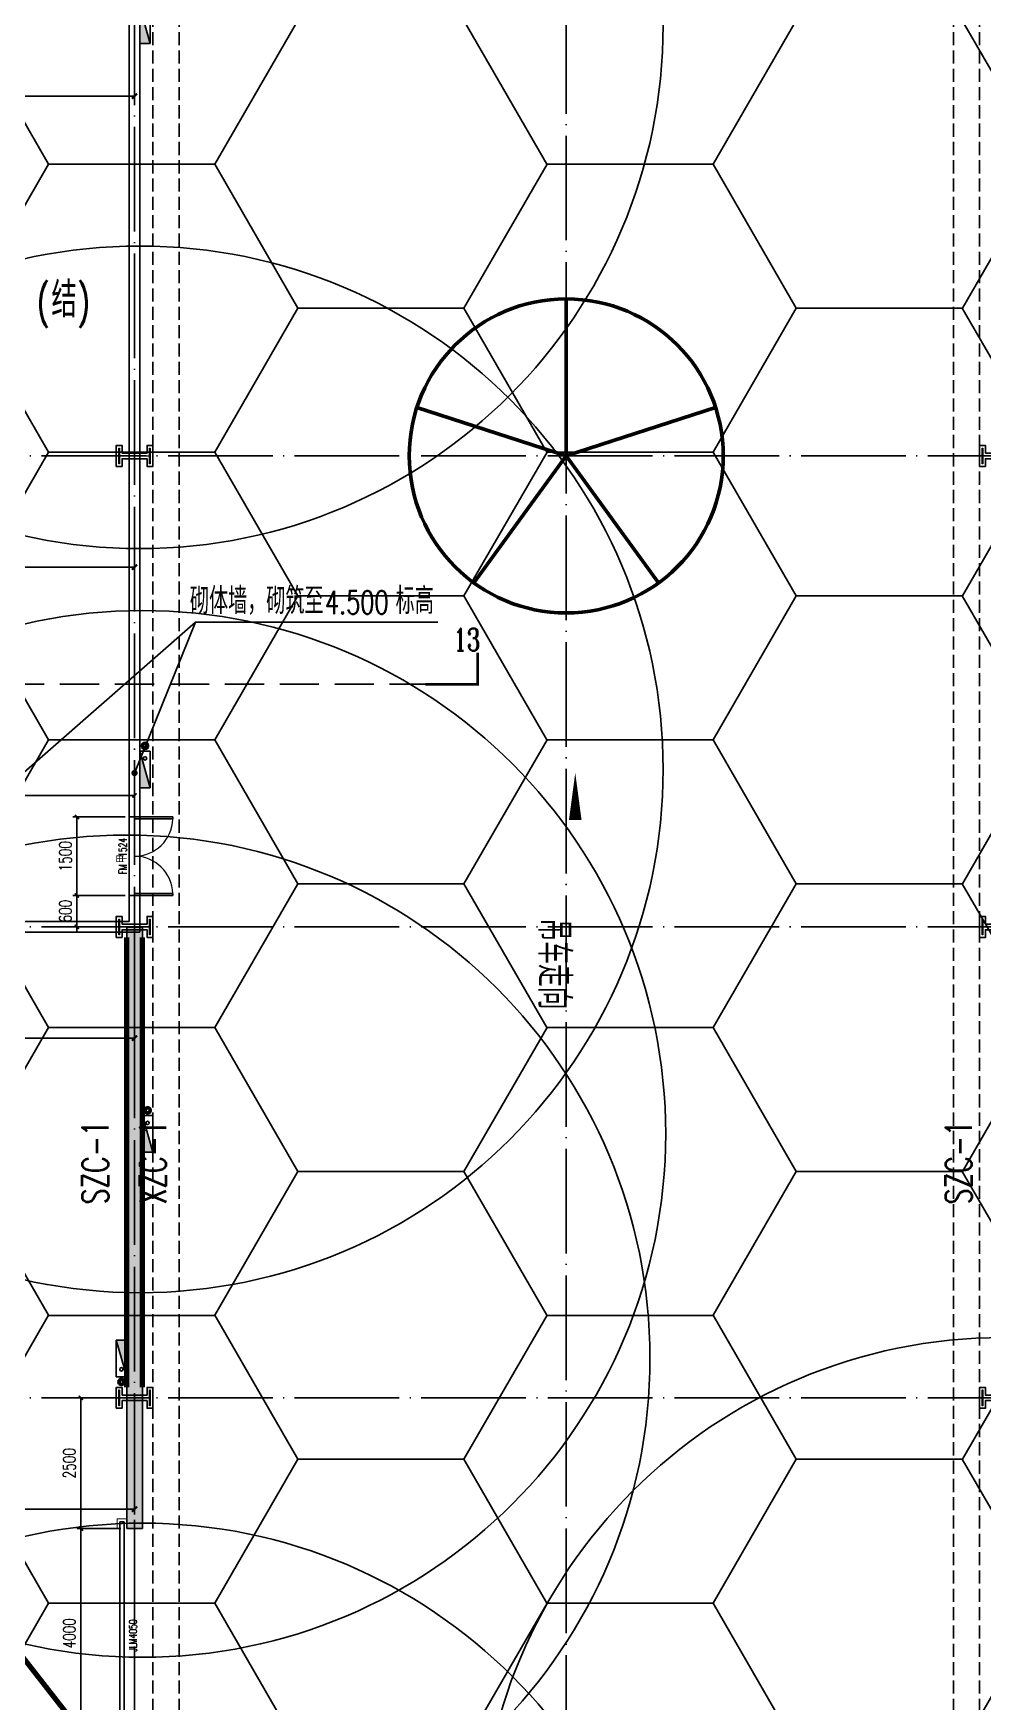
# Model space of a CAD drawing. Extents: x -821772 to -21949, y 506164 to 1049594.
# Drawn here: x -228888 to -210746, y 790014 to 821895 of the extents above; entities that cross this region are included whole.
import ezdxf
from ezdxf.enums import TextEntityAlignment as Align
from ezdxf.xclip import XClip

# ---------------------------------------------------------------- set-up
doc = ezdxf.new("R2010")
doc.units = 0
doc.header["$LTSCALE"] = 1000
doc.header["$MEASUREMENT"] = 0
doc.header["$XCLIPFRAME"] = 2
for name, pattern in [('10平面20250807_t3$0$10平面$0$DASH', [0.35, 0.25, -0.1]), ('10平面20250807_t3$0$CENTER', [2, 1.25, -0.25, 0.25, -0.25]), ('10平面20250807_t3$0$DASH', [0.35, 0.25, -0.1]), ('10平面20250807_t3$0$DOTE', [2.42, 2, -0.2, 0.02, -0.2]), ('ACAD_ISO04W100', [30.5, 24, -3, 0.5, -3]), ('DASH', [0.35, 0.25, -0.1])]:
    doc.linetypes.add(name, pattern=pattern)
doc.layers.get('Defpoints').update_dxf_attribs({"color": 210})
for name, color, linetype in [('10平面20250807_t3$0$10平面$0$WINDOW', 8, 'Continuous'), ('10平面20250807_t3$0$10平面$0$WINDOW_TEXT', 8, 'Continuous'), ('10平面20250807_t3$0$A-AXIS-D', 8, 'Continuous'), ('10平面20250807_t3$0$A-AXIS-DOTE', 8, '10平面20250807_t3$0$DOTE'), ('10平面20250807_t3$0$A-AXIS-DP', 8, 'Continuous'), ('10平面20250807_t3$0$A-HATCH-2', 8, 'Continuous'), ('10平面20250807_t3$0$A-LIN-V', 8, 'Continuous'), ('10平面20250807_t3$0$A-SFCE', 8, 'Continuous'), ('10平面20250807_t3$0$A-WINDOW', 8, 'Continuous'), ('10平面20250807_t3$0$A-防火门窗', 8, 'Continuous'), ('10平面20250807_t3$0$AS-WALL', 8, 'Continuous'), ('10平面20250807_t3$0$DIM_SYMB', 8, 'Continuous'), ('10平面20250807_t3$0$PUB_HATCH', 8, 'Continuous'), ('10平面20250807_t3$0$PUB_TEXT', 8, 'Continuous'), ('10平面20250807_t3$0$SB_ZF消火栓', 10, 'Continuous'), ('10平面20250807_t3$0$建-箭头', 8, 'Continuous'), ('PUB_HATCH', 8, 'Continuous')]:
    doc.layers.add(name, color=color, linetype=linetype)
doc.layers.add('10平面20250807_t3$0$A-加建区域', color=8, linetype='Continuous', plot=False)
for name, color, linetype, lineweight in [('10平面20250807_t3$0$LG-ZF消防', 1, 'Continuous', 60), ('10平面20250807_t3$0$S-col', 8, 'Continuous', 0), ('10平面20250807_t3$0$THIN', 8, 'Continuous', 0), ('10平面20250807_t3$0$柱间支撑', 8, '10平面20250807_t3$0$CENTER', 0), ('s疏散距离', 1, 'ACAD_ISO04W100', 18)]:
    doc.layers.add(name, color=color, linetype=linetype, lineweight=lineweight)
doc.styles.add('10平面20250807_t3$0$10平面$0$_TCH_WINDOW', font='SIMPLEX', dxfattribs={"height": 3.5, "bigfont": 'GBCBIG'})
doc.styles.add('10平面20250807_t3$0$_TCH_DIM', font='SIMPLEX', dxfattribs={"bigfont": 'GBCBIG'})
doc.styles.add('10平面20250807_t3$0$_TCH_DIM_T3', font='SIMPLEX', dxfattribs={"width": 0.705882, "bigfont": 'GBCBIG'})
doc.styles.add('10平面20250807_t3$0$_TCH_LABEL', font='COMPLEX', dxfattribs={"bigfont": 'GBCBIG'})
doc.styles.add('10平面20250807_t3$0$A-STANDARD', font='SIMPLEX', dxfattribs={"bigfont": 'GBCBIG'})
doc.styles.add('10平面20250807_t3$0$TSSD_Rein', font='tj-romans1.shx', dxfattribs={"width": 0.7, "bigfont": 'tj-hztxt.shx'})
doc.dimstyles.new('10平面20250807_t3$0$_TCH_ARCH&&100', dxfattribs={"dimtxt": 297.5, "dimasz": 100, "dimexe": 100, "dimexo": 100, "dimgap": 126.25, "dimtad": 1, "dimdec": 0, "dimzin": 0, "dimdsep": 46, "dimtxsty": '10平面20250807_t3$0$_TCH_DIM_T3', "dimblk": '10平面20250807_t3$0$_ArchTick', "dimcen": 0.09, "dimclrt": 7, "dimazin": 2, "dimtfac": 1, "dimtdec": 0, "dimtix": 1, "dimtmove": 2, "dimatfit": 3, "dimfxl": 0, "dimtolj": 1, "dimtzin": 0, "dimarcsym": 0})
doc.dimstyles.new('10平面20250807_t3$0$_TCH_ARCH&&80', dxfattribs={"dimtxt": 238, "dimasz": 80, "dimexe": 80, "dimexo": 80, "dimgap": 101, "dimtad": 1, "dimdec": 0, "dimzin": 0, "dimdsep": 46, "dimtxsty": '10平面20250807_t3$0$_TCH_DIM_T3', "dimblk": '10平面20250807_t3$0$_ArchTick', "dimcen": 0.09, "dimclrt": 7, "dimazin": 2, "dimtfac": 1, "dimtdec": 0, "dimtix": 1, "dimtmove": 2, "dimatfit": 3, "dimfxl": 0, "dimtolj": 1, "dimtzin": 0, "dimarcsym": 0})

# ---------------------------------------------------------------- blocks, each defined once
blk = doc.blocks.new('10平面20250807_t3$0$_ArchTick')
at = {"color": 0, "linetype": 'ByBlock', "const_width": 0.4}
blk.add_lwpolyline([(-0.5, -0.5), (0.5, 0.5)], dxfattribs=at)
blk = doc.blocks.new('*D10118')
at = {"layer": '10平面20250807_t3$0$A-AXIS-D', "color": 0, "lineweight": -2}
for p, q in [((-13018, 16810), (-13018, 15773)), ((-6218, 16810), (-6218, 15773)), ((-13018, 15873), (-6218, 15873))]:
    blk.add_line(p, q, dxfattribs=at)
at = {"layer": 'Defpoints', "color": 0}
for p in [(-13018, 16910), (-6218, 16910), (-6218, 15873)]:
    blk.add_point(p, dxfattribs=at)
at = {"layer": '10平面20250807_t3$0$A-AXIS-D', "color": 0, "lineweight": -2, "xscale": 100, "yscale": 100, "zscale": 100, "rotation": 180}
blk.add_blockref('10平面20250807_t3$0$_ArchTick', (-13018, 15873), dxfattribs=at)
at = {"layer": '10平面20250807_t3$0$A-AXIS-D', "color": 0, "lineweight": -2, "xscale": 100, "yscale": 100, "zscale": 100}
blk.add_blockref('10平面20250807_t3$0$_ArchTick', (-6218, 15873), dxfattribs=at)
at = {"layer": '10平面20250807_t3$0$A-AXIS-D', "color": 7, "insert": (-9618, 16148), "char_height": 297.5, "attachment_point": 5, "style": '10平面20250807_t3$0$_TCH_DIM_T3'}
blk.add_mtext('\\A1;6800', dxfattribs=at)
blk = doc.blocks.new('*D10119')
at = {"layer": '10平面20250807_t3$0$A-AXIS-D', "color": 0, "lineweight": -2}
for p, q in [((-15918, 7810), (-15918, 6773)), ((-6218, 7810), (-6218, 6773)), ((-15918, 6873), (-6218, 6873))]:
    blk.add_line(p, q, dxfattribs=at)
at = {"layer": 'Defpoints', "color": 0}
for p in [(-15918, 7910), (-6218, 7910), (-6218, 6873)]:
    blk.add_point(p, dxfattribs=at)
at = {"layer": '10平面20250807_t3$0$A-AXIS-D', "color": 0, "lineweight": -2, "xscale": 100, "yscale": 100, "zscale": 100, "rotation": 180}
blk.add_blockref('10平面20250807_t3$0$_ArchTick', (-15918, 6873), dxfattribs=at)
at = {"layer": '10平面20250807_t3$0$A-AXIS-D', "color": 0, "lineweight": -2, "xscale": 100, "yscale": 100, "zscale": 100}
blk.add_blockref('10平面20250807_t3$0$_ArchTick', (-6218, 6873), dxfattribs=at)
at = {"layer": '10平面20250807_t3$0$A-AXIS-D', "color": 7, "insert": (-11068, 7148), "char_height": 297.5, "attachment_point": 5, "style": '10平面20250807_t3$0$_TCH_DIM_T3'}
blk.add_mtext('\\A1;9700', dxfattribs=at)
blk = doc.blocks.new('*D10120')
at = {"layer": '10平面20250807_t3$0$A-AXIS-D', "color": 0, "lineweight": -2}
for p, q in [((-18848, -1190), (-18848, -2227)), ((-6218, -1190), (-6218, -2227)), ((-18848, -2127), (-6218, -2127))]:
    blk.add_line(p, q, dxfattribs=at)
at = {"layer": 'Defpoints', "color": 0}
for p in [(-18848, -1090), (-6218, -1090), (-6218, -2127)]:
    blk.add_point(p, dxfattribs=at)
at = {"layer": '10平面20250807_t3$0$A-AXIS-D', "color": 0, "lineweight": -2, "xscale": 100, "yscale": 100, "zscale": 100, "rotation": 180}
blk.add_blockref('10平面20250807_t3$0$_ArchTick', (-18848, -2127), dxfattribs=at)
at = {"layer": '10平面20250807_t3$0$A-AXIS-D', "color": 0, "lineweight": -2, "xscale": 100, "yscale": 100, "zscale": 100}
blk.add_blockref('10平面20250807_t3$0$_ArchTick', (-6218, -2127), dxfattribs=at)
at = {"layer": '10平面20250807_t3$0$A-AXIS-D', "color": 7, "insert": (-12533, -1852), "char_height": 297.5, "attachment_point": 5, "style": '10平面20250807_t3$0$_TCH_DIM_T3'}
blk.add_mtext('\\A1;12630', dxfattribs=at)
blk = doc.blocks.new('*D10121')
at = {"layer": '10平面20250807_t3$0$A-AXIS-D', "color": 0, "lineweight": -2}
for p, q in [((-21768, -10190), (-21768, -11227)), ((-6218, -10190), (-6218, -11227)), ((-21768, -11127), (-6218, -11127))]:
    blk.add_line(p, q, dxfattribs=at)
at = {"layer": 'Defpoints', "color": 0}
for p in [(-21768, -10090), (-6218, -10090), (-6218, -11127)]:
    blk.add_point(p, dxfattribs=at)
at = {"layer": '10平面20250807_t3$0$A-AXIS-D', "color": 0, "lineweight": -2, "xscale": 100, "yscale": 100, "zscale": 100, "rotation": 180}
blk.add_blockref('10平面20250807_t3$0$_ArchTick', (-21768, -11127), dxfattribs=at)
at = {"layer": '10平面20250807_t3$0$A-AXIS-D', "color": 0, "lineweight": -2, "xscale": 100, "yscale": 100, "zscale": 100}
blk.add_blockref('10平面20250807_t3$0$_ArchTick', (-6218, -11127), dxfattribs=at)
at = {"layer": '10平面20250807_t3$0$A-AXIS-D', "color": 7, "insert": (-13993, -10852), "char_height": 297.5, "attachment_point": 5, "style": '10平面20250807_t3$0$_TCH_DIM_T3'}
blk.add_mtext('\\A1;15550', dxfattribs=at)
blk = doc.blocks.new('10平面20250807_t3$0$_FZH')
at = {"layer": '10平面20250807_t3$0$A-HATCH-2'}
blk.add_lwpolyline([(-0.437, -0.25), (-0.437, 0.25), (-0.297, 0.25), (-0.297, 0.067), (0.298, 0.067), (0.298, 0.25), (0.438, 0.25), (0.438, -0.25), (0.298, -0.25), (0.298, -0.068), (-0.297, -0.068), (-0.297, -0.25)], close=True, dxfattribs=at)
at = {"layer": '10平面20250807_t3$0$S-col'}
blk.add_lwpolyline([(-0.375, -0.188), (-0.375, 0.187), (-0.36, 0.187), (-0.36, 0.005), (0.36, 0.005), (0.36, 0.187), (0.375, 0.187), (0.375, -0.188), (0.36, -0.188), (0.36, -0.005), (-0.36, -0.005), (-0.36, -0.188)], close=True, dxfattribs=at)
blk = doc.blocks.new('10平面20250807_t3$0$w4234324')
at = {"xscale": 800.0000000000005, "yscale": 800.0000000000005, "zscale": 800.0000000000005}
for p in [(-226954, 813820), (-210454, 813820), (-226954, 804820), (-210454, 804820), (-226954, 795820), (-210454, 795820)]:
    blk.add_blockref('10平面20250807_t3$0$_FZH', p, dxfattribs=at)
blk = doc.blocks.new('10平面20250807_t3$0$3243243')
at = {"layer": '10平面20250807_t3$0$A-HATCH-2', "linetype": '10平面20250807_t3$0$DASH'}
for p, q in [((-226604.2, 741520), (-226604.2, 832220)), ((-226104.2, 741520), (-226104.2, 832220)), ((-211304.2, 741520), (-211304.2, 832220)), ((-210804.2, 741520), (-210804.2, 832220))]:
    blk.add_line(p, q, dxfattribs=at)
blk = doc.blocks.new('10平面20250807_t3$0$w4324324')
at = {"layer": '10平面20250807_t3$0$A-HATCH-2', "lineweight": 60}
for q in [(-1694760, 686605), (-1697614, 684532), (-1691907, 684532), (-1696524, 681178), (-1692997, 681178)]:
    blk.add_line((-1694760, 683605), q, dxfattribs=at)
blk.add_circle((-1694760, 683605), 3000, dxfattribs=at)
blk = doc.blocks.new('10平面20250807_t3$0$w423432')
at = {"layer": '10平面20250807_t3$0$A-LIN-V'}
blk.add_blockref('10平面20250807_t3$0$w4324324', (-49500, -9000), dxfattribs=at)
blk = doc.blocks.new('10平面20250807_t3$0$23124232432')
at = {"layer": '10平面20250807_t3$0$柱间支撑', "const_width": 100}
for points in [[(-227104, 804620), (-227104, 796020)], [(-226804, 804620), (-226804, 796020)]]:
    blk.add_lwpolyline(points, dxfattribs=at)
at = {"layer": '10平面20250807_t3$0$THIN', "style": '10平面20250807_t3$0$TSSD_Rein', "width": 0.7}
for s, p in [('SZC-1', (-227304, 800320)), ('XZC-1', (-226200, 800320)), ('SZC-1', (-210804, 800320))]:
    blk.add_text(s, height=500, rotation=90, dxfattribs=at).set_placement(p, align=Align.BOTTOM_CENTER)
blk = doc.blocks.new('10平面20250807_t3$0$3333')
at = {"layer": '10平面20250807_t3$0$A-SFCE', "const_width": 20}
blk.add_lwpolyline([(-227064, 766320), (-227064, 766510), (-227244, 766510), (-227244, 766320)], dxfattribs=at)
blk = doc.blocks.new('10平面20250807_t3$0$34242343243')
at = {"layer": '10平面20250807_t3$0$A-SFCE'}
blk.add_blockref('10平面20250807_t3$0$3333', (-40, 27000), dxfattribs=at)
blk = doc.blocks.new('10平面20250807_t3$0$10平面$0$$DorLib2D$00000126')
at = {"color": 0, "linetype": 'Continuous'}
for p, q in [((-0.532, 0.5), (-0.532, 0.9)), ((0.532, 0.9), (0.532, 0.5))]:
    blk.add_line(p, q, dxfattribs=at)
at = {"color": 0, "linetype": '10平面20250807_t3$0$10平面$0$DASH'}
for p, q in [((-0.532, 0.9), (0.532, 0.9)), ((-0.532, 0.5), (0.532, 0.5))]:
    blk.add_line(p, q, dxfattribs=at)
blk = doc.blocks.new('10平面20250807_t3$0$423432433333')
at = {"layer": '10平面20250807_t3$0$PUB_HATCH'}
h = blk.add_hatch(dxfattribs=at)
h.set_pattern_fill('石膏板', color=256, scale=30, style=0)
h.set_pattern_definition([(45, (25.49, 21.51), (-75.000002, 75.000002), [24, -82.06602]), (135, (192.46, 21.51), (-75.000002, -75.000002), [24, -82.06602])])
h.paths.add_polyline_path([(-224410, 804866), (-224410, 793370), (-224110, 793370), (-224110, 804866)])
at = {"layer": '10平面20250807_t3$0$AS-WALL'}
for p, q in [((-224410, 804866), (-224410, 793370)), ((-224110, 804866), (-224410, 804866)), ((-224110, 804866), (-224110, 793370)), ((-224110, 793370), (-224410, 793370))]:
    blk.add_line(p, q, dxfattribs=at)
at = {"layer": '10平面20250807_t3$0$10平面$0$WINDOW'}
ref = blk.add_blockref('10平面20250807_t3$0$10平面$0$$DorLib2D$00000126', (-224360, 791370), dxfattribs=dict(at, xscale=4000, yscale=200, zscale=200, rotation=90.00000000093665))
ref.add_attrib('A', 'JLM4050', (-224216, 791016), dxfattribs={"layer": '10平面20250807_t3$0$10平面$0$WINDOW_TEXT', "ltscale": 500, "height": 148.8, "rotation": 90, "style": '10平面20250807_t3$0$10平面$0$_TCH_WINDOW', "width": 0.705882})
blk = doc.blocks.new('10平面20250807_t3$0$A$C5D961328')
at = {"layer": '10平面20250807_t3$0$SB_ZF消火栓'}
blk.add_hatch(color=256, dxfattribs=at).paths.add_polyline_path([(0, 40), (700, 40), (700, 240)])
at = {"layer": '10平面20250807_t3$0$A-LIN-V', "ltscale": 500}
blk.add_circle((350, 40), 10001, dxfattribs=at)
at = {"layer": '10平面20250807_t3$0$SB_ZF消火栓'}
for p, q in [((700, 240), (0, 240)), ((0, 240), (0, 40)), ((700, 240), (0, 40)), ((0, 40), (700, 40)), ((700, 240), (700, 40))]:
    blk.add_line(p, q, dxfattribs=at)
at = {"layer": '10平面20250807_t3$0$SB_ZF消火栓', "color": 1}
blk.add_circle((140, 140), 32.5, dxfattribs=at)
blk = doc.blocks.new('10平面20250807_t3$0$43242343')
at = {"layer": '10平面20250807_t3$0$LG-ZF消防', "linetype": 'Continuous'}
for centre in [(-226754, 808280), (-226704, 801313), (-227204, 796124)]:
    blk.add_circle(centre, 50, dxfattribs=at)
blk = doc.blocks.new('10平面20250807_t3$0$234243242332')
at = {"layer": '10平面20250807_t3$0$LG-ZF消防', "linetype": 'Continuous'}
blk.add_blockref('10平面20250807_t3$0$43242343', (0, 0), dxfattribs=at)
at = {"layer": '10平面20250807_t3$0$SB_ZF消火栓'}
for p, rotation in [((-226894, 822401), 270), ((-226894, 808180), 270), ((-226844, 801213), 270), ((-227064, 796224, -3000), 90), ((-226844, 783774), 270)]:
    blk.add_blockref('10平面20250807_t3$0$A$C5D961328', p, dxfattribs=dict(at, rotation=rotation))
blk.add_blockref('10平面20250807_t3$0$A$C5D961328', (-210709, 786930), dxfattribs=at)
blk = doc.blocks.new('*D11455')
at = {"layer": '10平面20250807_t3$0$A-AXIS-DP', "color": 0, "lineweight": -2}
for p, q in [((-235434, 806560), (-235434, 807410)), ((-235434, 807330), (-226954, 807330)), ((-226954, 806560), (-226954, 807410))]:
    blk.add_line(p, q, dxfattribs=at)
at = {"layer": 'Defpoints', "color": 0}
for p in [(-226954, 807330), (-235434, 806480), (-226954, 806480)]:
    blk.add_point(p, dxfattribs=at)
at = {"layer": '10平面20250807_t3$0$A-AXIS-DP', "color": 0, "lineweight": -2, "xscale": 80, "yscale": 80, "zscale": 80, "rotation": 180}
blk.add_blockref('10平面20250807_t3$0$_ArchTick', (-235434, 807330), dxfattribs=at)
at = {"layer": '10平面20250807_t3$0$A-AXIS-DP', "color": 0, "lineweight": -2, "xscale": 80, "yscale": 80, "zscale": 80}
blk.add_blockref('10平面20250807_t3$0$_ArchTick', (-226954, 807330), dxfattribs=at)
at = {"layer": '10平面20250807_t3$0$A-AXIS-DP', "color": 7, "insert": (-231194, 807550), "char_height": 238, "attachment_point": 5, "style": '10平面20250807_t3$0$_TCH_DIM_T3'}
blk.add_mtext('\\A1;8480', dxfattribs=at)
blk = doc.blocks.new('*D12048')
at = {"layer": '10平面20250807_t3$0$A-AXIS-DP', "color": 0, "lineweight": -2}
for p, q in [((-227214, 795820), (-228060, 795820)), ((-227980, 793320), (-227980, 795820)), ((-227214, 793320), (-228060, 793320))]:
    blk.add_line(p, q, dxfattribs=at)
at = {"layer": 'Defpoints', "color": 0}
for p in [(-227980, 795820), (-227134, 795820), (-227134, 793320)]:
    blk.add_point(p, dxfattribs=at)
at = {"layer": '10平面20250807_t3$0$A-AXIS-DP', "color": 0, "lineweight": -2, "xscale": 80, "yscale": 80, "zscale": 80}
for p, rotation in [((-227980, 795820), 90), ((-227980, 793320), 270)]:
    blk.add_blockref('10平面20250807_t3$0$_ArchTick', p, dxfattribs=dict(at, rotation=rotation))
at = {"layer": '10平面20250807_t3$0$A-AXIS-DP', "color": 7, "insert": (-228200, 794570), "char_height": 238, "attachment_point": 5, "rotation": 90, "style": '10平面20250807_t3$0$_TCH_DIM_T3'}
blk.add_mtext('\\A1;2500', dxfattribs=at)
blk = doc.blocks.new('*D12049')
at = {"layer": '10平面20250807_t3$0$A-AXIS-DP', "color": 0, "lineweight": -2}
for p, q in [((-227214, 793320), (-228060, 793320)), ((-227980, 789320), (-227980, 793320)), ((-227214, 789320), (-228060, 789320))]:
    blk.add_line(p, q, dxfattribs=at)
at = {"layer": 'Defpoints', "color": 0}
for p in [(-227980, 793320), (-227134, 793320), (-227134, 789320)]:
    blk.add_point(p, dxfattribs=at)
at = {"layer": '10平面20250807_t3$0$A-AXIS-DP', "color": 0, "lineweight": -2, "xscale": 80, "yscale": 80, "zscale": 80}
for p, rotation in [((-227980, 793320), 90), ((-227980, 789320), 270)]:
    blk.add_blockref('10平面20250807_t3$0$_ArchTick', p, dxfattribs=dict(at, rotation=rotation))
at = {"layer": '10平面20250807_t3$0$A-AXIS-DP', "color": 7, "insert": (-228200, 791320), "char_height": 238, "attachment_point": 5, "rotation": 90, "style": '10平面20250807_t3$0$_TCH_DIM_T3'}
blk.add_mtext('\\A1;4000', dxfattribs=at)
blk = doc.blocks.new('*D12055')
at = {"layer": '10平面20250807_t3$0$A-AXIS-DP', "color": 0, "lineweight": -2}
for p, q in [((-227134, 806920), (-228136, 806920)), ((-228056, 805420), (-228056, 806920)), ((-227134, 805420), (-228136, 805420))]:
    blk.add_line(p, q, dxfattribs=at)
at = {"layer": 'Defpoints', "color": 0}
for p in [(-228056, 806920), (-227054, 806920), (-227054, 805420)]:
    blk.add_point(p, dxfattribs=at)
at = {"layer": '10平面20250807_t3$0$A-AXIS-DP', "color": 0, "lineweight": -2, "xscale": 80, "yscale": 80, "zscale": 80}
for p, rotation in [((-228056, 806920), 90), ((-228056, 805420), 270)]:
    blk.add_blockref('10平面20250807_t3$0$_ArchTick', p, dxfattribs=dict(at, rotation=rotation))
at = {"layer": '10平面20250807_t3$0$A-AXIS-DP', "color": 7, "insert": (-228276, 806170), "char_height": 238, "attachment_point": 5, "rotation": 90, "style": '10平面20250807_t3$0$_TCH_DIM_T3'}
blk.add_mtext('\\A1;1500', dxfattribs=at)
blk = doc.blocks.new('*D12056')
at = {"layer": '10平面20250807_t3$0$A-AXIS-DP', "color": 0, "lineweight": -2}
for p, q in [((-227134, 805420), (-228136, 805420)), ((-228056, 805420), (-228056, 805500)), ((-228056, 804820), (-228056, 805420)), ((-227134, 804820), (-228136, 804820)), ((-228056, 804820), (-228056, 804740))]:
    blk.add_line(p, q, dxfattribs=at)
at = {"layer": 'Defpoints', "color": 0}
for p in [(-228056, 805420), (-227054, 805420), (-227054, 804820)]:
    blk.add_point(p, dxfattribs=at)
at = {"layer": '10平面20250807_t3$0$A-AXIS-DP', "color": 0, "lineweight": -2, "xscale": 80, "yscale": 80, "zscale": 80}
for p, rotation in [((-228056, 805420), 270), ((-228056, 804820), 90)]:
    blk.add_blockref('10平面20250807_t3$0$_ArchTick', p, dxfattribs=dict(at, rotation=rotation))
at = {"layer": '10平面20250807_t3$0$A-AXIS-DP', "color": 7, "insert": (-228276, 805120), "char_height": 238, "attachment_point": 5, "rotation": 90, "style": '10平面20250807_t3$0$_TCH_DIM_T3'}
blk.add_mtext('\\A1;600', dxfattribs=at)
blk = doc.blocks.new('10平面20250807_t3$0$10平面$0$$DorLib2D$00000002')
for p, q in [((-0.5, 0), (-0.5, 0.4875)), ((-0.475, 0.4875), (-0.5, 0.4875)), ((-0.475, 0), (-0.475, 0.4875)), ((0.475, 0), (0.475, 0.4875)), ((0.475, 0.4875), (0.5, 0.4875)), ((0.5, 0), (0.5, 0.4875)), ((-0.5, 0), (-0.475, 0)), ((0.5, 0), (0.475, 0))]:
    blk.add_line(p, q)
at = {"lineweight": 13}
for centre, start, end in [((-0.4875, 0), 0, 88.53072), ((0.4875, 0), 91.46928, 180)]:
    blk.add_arc(centre, 0.4875, start, end, dxfattribs=at)
blk = doc.blocks.new('10平面20250807_t3$0$dote')
at = {"layer": '10平面20250807_t3$0$A-AXIS-DOTE'}
for p, q in [((-6217.8, -68993.9), (-6217.8, 36662.3)), ((2032.2, -69160), (2032.2, 36662.3)), ((76282.2, 9000), (-41310, 9000)), ((76282.2, 0), (-41310, 0)), ((76282.2, -9000), (-41310, -9000))]:
    blk.add_line(p, q, dxfattribs=at)
at = {"layer": '10平面20250807_t3$0$DIM_SYMB', "const_width": 50}
blk.add_lwpolyline([(-657.5, 4637.4), (342.5, 4637.4), (342.5, 5237.4)], dxfattribs=at)
at = {"layer": '10平面20250807_t3$0$DIM_SYMB', "linetype": '10平面20250807_t3$0$DASH', "ltscale": 3}
blk.add_lwpolyline([(-24442.4, 4637.4), (-516.1, 4637.4)], dxfattribs=at)
at = {"layer": '10平面20250807_t3$0$PUB_TEXT', "style": '10平面20250807_t3$0$_TCH_LABEL', "width": 0.705882}
blk.add_text('13', height=425, dxfattribs=at).set_placement((-123.7, 5277.5))
at = {"layer": '10平面20250807_t3$0$A-AXIS-D'}
for base, p1, p2, picture, middle in [((-6217.8, 15872.5), (-13017.8, 16910), (-6217.8, 16910), '*D10118', (-9617.8, 16147.5)), ((-6217.8, 6872.5), (-15917.8, 7910), (-6217.8, 7910), '*D10119', (-11067.8, 7147.5)), ((-6217.8, -2127.5), (-18847.8, -1090), (-6217.8, -1090), '*D10120', (-12532.8, -1852.5)), ((-6217.8, -11127.5), (-21767.8, -10090), (-6217.8, -10090), '*D10121', (-13992.8, -10852.5))]:
    dim = blk.add_linear_dim(base=base, p1=p1, p2=p2, angle=0, dimstyle='10平面20250807_t3$0$_TCH_ARCH&&100', override={"dimgap": 0}, dxfattribs=at)
    dim.commit()
    dim.dimension.update_dxf_attribs({"geometry": picture, "text_midpoint": middle, "dimtype": 129})
blk = doc.blocks.new('10平面20250807_t3')
at = {"layer": '10平面20250807_t3$0$A-防火门窗'}
for p, q in [((-227054.2, 805420), (-227054.2, 806920)), ((-226854.2, 805420), (-226854.2, 806920))]:
    blk.add_line(p, q, dxfattribs=at)
at = {"layer": '10平面20250807_t3$0$AS-WALL'}
for p, q in [((-227054.2, 827520), (-227054.2, 806920)), ((-226854.2, 806920), (-226854.2, 827620)), ((-227054.2, 806920), (-226854.2, 806920)), ((-226854.2, 805420), (-227054.2, 805420)), ((-227054.2, 805420), (-227054.2, 804920)), ((-226854.2, 804720), (-226854.2, 805420)), ((-239768.2, 804720), (-226854.2, 804720)), ((-239493, 804920), (-227054.2, 804920))]:
    blk.add_line(p, q, dxfattribs=at)
at = {"layer": '10平面20250807_t3$0$DIM_SYMB'}
for p, q in [((-232450, 804820), (-225790, 810640)), ((-226954.2, 807760), (-225790, 810640)), ((-225790, 810640), (-221158.8, 810640))]:
    blk.add_line(p, q, dxfattribs=at)
at = {"layer": '10平面20250807_t3$0$DIM_SYMB', "const_width": 60}
blk.add_lwpolyline([(-226965.4, 807732.2, 1), (-226942.9, 807787.8, 1)], format="xyb", close=True, dxfattribs=at)
at = {"layer": '10平面20250807_t3$0$建-箭头'}
blk.add_lwpolyline([(-218531.4, 800865, 0, 0, 0), (-218531.4, 807765, 0, 240, 0), (-218531.4, 806865, 0, 0, 0)], format="xyseb", dxfattribs=at)
at = {"layer": '10平面20250807_t3$0$A-AXIS-DP'}
blk.add_blockref('10平面20250807_t3$0$3243243', (0, 0), dxfattribs=at)
at = {"layer": '10平面20250807_t3$0$A-LIN-V'}
blk.add_blockref('10平面20250807_t3$0$w423432', (1525556.2, 139215), dxfattribs=at)
at = {"layer": '10平面20250807_t3$0$A-WINDOW'}
blk.add_blockref('10平面20250807_t3$0$w4234324', (0, 0), dxfattribs=at)
at = {"layer": '10平面20250807_t3$0$A-加建区域'}
blk.add_blockref('10平面20250807_t3$0$423432433333', (-2694.2, -50), dxfattribs=at)
at = {"layer": '10平面20250807_t3$0$A-防火门窗', "xscale": -1500, "yscale": -1500, "zscale": 200, "rotation": 90.00000000093739}
blk.add_blockref('10平面20250807_t3$0$10平面$0$$DorLib2D$00000002', (-226954.2, 806170), dxfattribs=at)
at = {"layer": '10平面20250807_t3$0$AS-WALL'}
blk.add_blockref('10平面20250807_t3$0$dote', (-220736.4, 804820), dxfattribs=at)
at = {"layer": '10平面20250807_t3$0$DIM_SYMB'}
blk.add_blockref('10平面20250807_t3$0$34242343243', (0, 0), dxfattribs=at)
at = {"layer": '10平面20250807_t3$0$SB_ZF消火栓', "linetype": 'Continuous'}
blk.add_blockref('10平面20250807_t3$0$234243242332', (0, 0), dxfattribs=at)
at = {"layer": '10平面20250807_t3$0$柱间支撑'}
blk.add_blockref('10平面20250807_t3$0$23124232432', (0, 0), dxfattribs=at)
at = {"layer": '10平面20250807_t3$0$10平面$0$WINDOW_TEXT', "style": '10平面20250807_t3$0$10平面$0$_TCH_WINDOW', "width": 0.705882}
for s, p in [('1524', (-227104.2, 806158.9)), ('FM', (-227104.2, 805826.1))]:
    blk.add_text(s, height=148.75, rotation=90, dxfattribs=at).set_placement(p)
at = {"layer": '10平面20250807_t3$0$10平面$0$WINDOW_TEXT', "style": '10平面20250807_t3$0$10平面$0$_TCH_WINDOW'}
blk.add_text('甲', height=168.8, rotation=90, dxfattribs=at).set_placement((-227104.2, 806036.1))
at = {"layer": '10平面20250807_t3$0$PUB_TEXT', "width": 0.705882}
for s, height, style, p in [('(', 595, '10平面20250807_t3$0$A-STANDARD', (-228823.7, 816467.5)), (')', 595, '10平面20250807_t3$0$A-STANDARD', (-228052.2, 816467.5)), ('4.500', 446.25, '10平面20250807_t3$0$_TCH_DIM', (-223314.1, 810797.5))]:
    blk.add_text(s, height=height, dxfattribs=dict(at, style=style)).set_placement(p)
at = {"layer": '10平面20250807_t3$0$PUB_TEXT'}
for s, height, style, p in [('结', 675.2, '10平面20250807_t3$0$A-STANDARD', (-228543.7, 816467.5)), ('砌体墙，砌筑至', 506.38, '10平面20250807_t3$0$_TCH_DIM', (-225894.4, 810797.5)), ('标高', 506.38, '10平面20250807_t3$0$_TCH_DIM', (-221964.1, 810797.5))]:
    blk.add_text(s, height=height, dxfattribs=dict(at, style=style)).set_placement(p)
at = {"layer": '10平面20250807_t3$0$建-箭头', "color": 7, "style": '10平面20250807_t3$0$A-STANDARD'}
blk.add_text('吊车走向', height=604.44, rotation=270, dxfattribs=at).set_placement((-219236.4, 804982.3))
at = {"layer": '10平面20250807_t3$0$A-AXIS-DP'}
for p1, p2, distance, picture, middle in [((-235434.2, 806480), (-226954.2, 806480), 850, '*D11455', (-231194.2, 807550)), ((-227054.2, 805420), (-227054.2, 806920), 1002.2, '*D12055', (-228276.4, 806170)), ((-227054.2, 804820), (-227054.2, 805420), 1002.2, '*D12056', (-228276.4, 805120)), ((-227134.2, 793320), (-227134.2, 795820), 845.8, '*D12048', (-228200, 794570)), ((-227134.2, 789320), (-227134.2, 793320), 845.8, '*D12049', (-228200, 791320))]:
    dim = blk.add_aligned_dim(p1=p1, p2=p2, distance=distance, dimstyle='10平面20250807_t3$0$_TCH_ARCH&&80', dxfattribs=at)
    dim.commit()
    dim.dimension.update_dxf_attribs({"geometry": picture, "text_midpoint": middle})

msp = doc.modelspace()

# ---------------------------------------------------------------- block references
at = {"ltscale": 100}
ref = msp.add_blockref('10平面20250807_t3', (0, 0), dxfattribs=at)
XClip(ref).set_block_clipping_path([(-386212.6353242097, 506163.79756496), (-21948.7593967821, 884998.2285294847)])

# ---------------------------------------------------------------- next in the draw order: hatches: boundary and pattern name
at = {"layer": 'PUB_HATCH', "ltscale": 5000}
h = msp.add_hatch(dxfattribs=at)
h.set_pattern_fill('HONEY', color=8, scale=2000)
h.set_pattern_definition([(0, (0, 0), (4762.5, 2749.63), [3175, -6350]), (120, (0, 0), (-4762.499, 2749.631), [3175, -6350]), (60, (0, 0), (0.0006, 5499.261), [-6350, 3175])])
h.paths.add_polyline_path([(-148304.2, 741220), (-148304.2, 741720), (-149704.2, 741720), (-149704.2, 741220), (-164804.2, 741220), (-164804.2, 741720), (-166204.2, 741720), (-166204.2, 741220), (-181304.2, 741220), (-181304.2, 741720), (-182704.2, 741720), (-182704.2, 741220), (-197804.2, 741220), (-197804.2, 741720), (-199204.2, 741720), (-199204.2, 741220), (-214304.2, 741220), (-214304.2, 741720), (-215704.2, 741720), (-215704.2, 741220), (-254554.2, 741220), (-254554.2, 760283.3), (-231116.1, 832520), (-215704.2, 832520), (-215704.2, 832020), (-214304.2, 832020), (-214304.2, 832520), (-182704.2, 832520), (-182704.2, 832020), (-181304.2, 832020), (-181304.2, 832520), (-157104.2, 832520), (-157104.2, 832020), (-155704.2, 832020), (-155704.2, 832520), (-143954.2, 832520), (-143954.2, 741220)])

# ---------------------------------------------------------------- next in the draw order: linework, layer by layer
at = {"layer": 's疏散距离', "linetype": 'DASH', "ltscale": 2, "const_width": 100}
msp.add_lwpolyline([(-239260.9, 803890.3), (-226425.5, 787452.5), (-215654.2, 742120)], dxfattribs=at)

doc.saveas('drawing.dxf')
